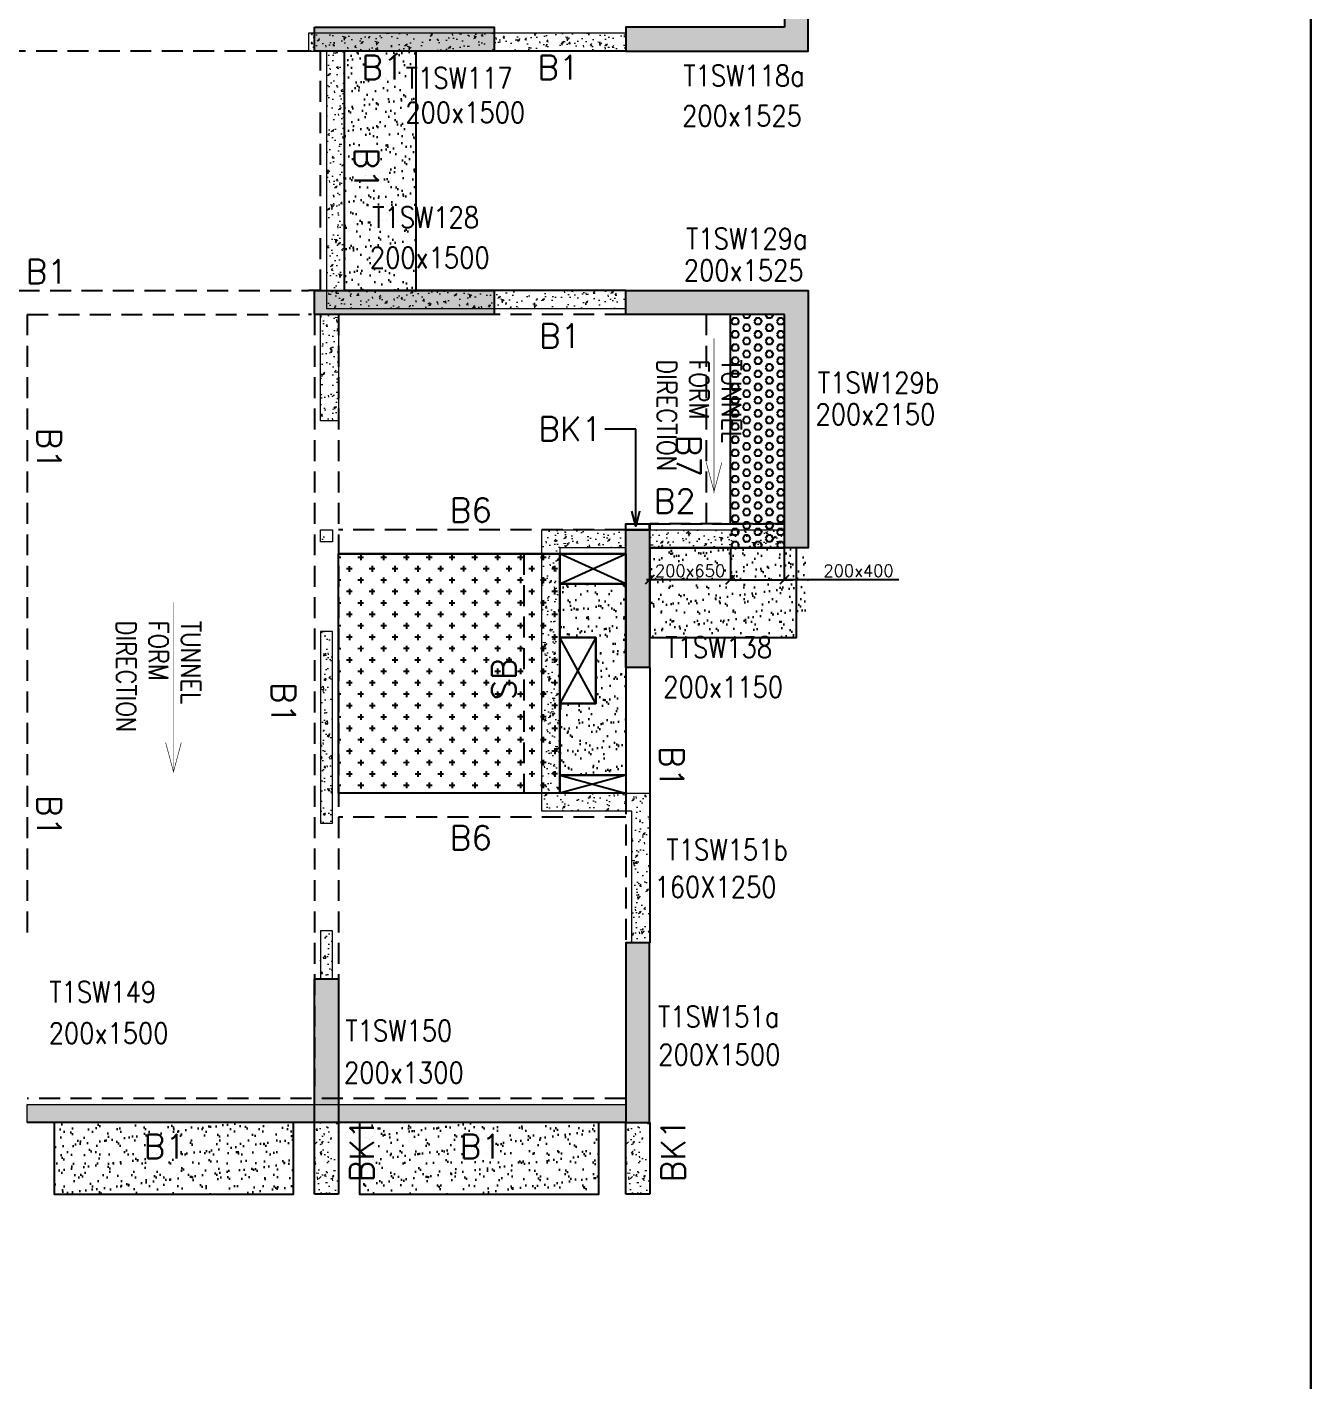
# Model space of a CAD drawing. Header units: millimetres. Extents: x 1078357 to 2594950, y -4969473 to -4636555.
# Drawn here: x 2249430 to 2260152, y -4676212 to -4664903 of the extents above; entities that cross this region are included whole.
import ezdxf

# ---------------------------------------------------------------- set-up
doc = ezdxf.new("R2010")
doc.units = ezdxf.units.MM
doc.header["$PDMODE"] = 35
for name, pattern in [('CONTINOUS', [0]), ('HIDDEN', [0.375, 0.25, -0.125]), ('New Retail block$0$CONTINOUS', [0])]:
    doc.linetypes.add(name, pattern=pattern)
doc.layers.get('0').update_dxf_attribs({"lineweight": 0})
doc.layers.get('Defpoints').update_dxf_attribs({"lineweight": 0})
for name, color, linetype, lineweight in [('A-_ANOTDIMA_D-', 6, 'Continuous', 13), ('Boundary', 40, 'Continuous', 30), ('COL. NO.', 30, 'Continuous', 25), ('COL. SIZE', 7, 'Continuous', 25), ('DIM', 9, 'Continuous', 25), ('HATCH', 8, 'Continuous', 30), ('S-NON STR RCC WALL', 8, 'Continuous', 0)]:
    doc.layers.add(name, color=color, linetype=linetype, lineweight=lineweight)
for name, color, linetype in [('B-200x325', 201, 'HIDDEN'), ('B-200x375', 41, 'HIDDEN'), ('B-200x400', 44, 'HIDDEN'), ('B-200x650', 241, 'HIDDEN'), ('B-300xSLAB THK.', 151, 'Continuous'), ('BK1-200x650', 241, 'HIDDEN'), ('DC BEAM NO.', 7, 'Continuous'), ('DROP SLAB', 8, 'Continuous'), ('S-COLUMN_SHEAR WALL', 1, 'Continuous'), ('S-PROJECTION', 54, 'New Retail block$0$CONTINOUS'), ('SLAB FOLD', 8, 'Continuous'), ('TEXT', 7, 'Continuous')]:
    doc.layers.add(name, color=color, linetype=linetype)
doc.styles.add('Roman', font='romans')
doc.styles.add('ROMANS', font='romans.shx', dxfattribs={"width": 0.85})
doc.dimstyles.new('HARESH', dxfattribs={"dimtxt": 150, "dimasz": 75, "dimexe": 0, "dimexo": 0, "dimgap": 25, "dimtad": 1, "dimdec": 0, "dimdsep": 46, "dimtxsty": 'Roman', "dimblk": 'OBLIQUE', "dimcen": 225, "dimdle": 25, "dimclrd": 2, "dimclre": 2, "dimclrt": 7, "dimadec": 8, "dimazin": 1, "dimtfac": 1, "dimtdec": 0, "dimtmove": 0, "dimatfit": 0, "dimfxl": 1, "dimlwd": -1, "dimlwe": -1, "dimarcsym": 0})

# ---------------------------------------------------------------- blocks, each defined once
blk = doc.blocks.new('_Oblique')
at = {"color": 0, "linetype": 'ByBlock', "lineweight": -2}
blk.add_line((-0.5, -0.5), (0.5, 0.5), dxfattribs=at)
blk = doc.blocks.new('*D1596')
at = {"layer": 'Defpoints', "color": 0, "ltscale": 700, "transparency": 16777216}
for p in [(2255304, -4669253, 0), (2255754, -4669253, 0), (2255754, -4669519)]:
    blk.add_point(p, dxfattribs=at)
at = {"layer": 'DIM', "color": 2, "ltscale": 700, "transparency": 16777216}
for p, q in [((2255304, -4669253), (2255304, -4669519)), ((2255754, -4669253), (2255754, -4669519)), ((2255304, -4669519), (2255229, -4669519)), ((2255304, -4669519), (2255754, -4669519)), ((2255304, -4669519), (2255754, -4669519)), ((2255754, -4669519), (2255829, -4669519)), ((2256711, -4669519), (2255754, -4669519))]:
    blk.add_line(p, q, dxfattribs=at)
at = {"layer": 'DIM', "color": 2, "ltscale": 700, "transparency": 16777216, "xscale": 75, "yscale": 75, "zscale": 75}
blk.add_blockref('_Oblique', (2255304, -4669519), dxfattribs=at)
at = {"layer": 'DIM', "color": 2, "ltscale": 700, "transparency": 16777216, "xscale": 75, "yscale": 75, "zscale": 75, "rotation": 180}
blk.add_blockref('_Oblique', (2255754, -4669519), dxfattribs=at)
at = {"layer": 'DIM', "color": 7, "ltscale": 700, "transparency": 16777216, "insert": (2256374, -4669444), "char_height": 150, "attachment_point": 5, "style": 'Roman'}
blk.add_mtext('{\\H0.666667x;200x400}', dxfattribs=at)
blk = doc.blocks.new('*D1597')
at = {"layer": 'Defpoints', "color": 0, "ltscale": 700, "transparency": 16777216}
for p in [(2254629, -4669253, 0), (2255304, -4669253), (2254629, -4669519)]:
    blk.add_point(p, dxfattribs=at)
at = {"layer": 'DIM', "color": 2, "ltscale": 700, "transparency": 16777216}
for p, q in [((2254629, -4669253), (2254629, -4669519)), ((2255304, -4669253), (2255304, -4669519)), ((2255329, -4669519), (2254604, -4669519))]:
    blk.add_line(p, q, dxfattribs=at)
at = {"layer": 'DIM', "color": 2, "ltscale": 700, "transparency": 16777216, "xscale": 75, "yscale": 75, "zscale": 75, "rotation": 180}
blk.add_blockref('_Oblique', (2254629, -4669519), dxfattribs=at)
at = {"layer": 'DIM', "color": 2, "ltscale": 700, "transparency": 16777216, "xscale": 75, "yscale": 75, "zscale": 75}
blk.add_blockref('_Oblique', (2255304, -4669519), dxfattribs=at)
at = {"layer": 'DIM', "color": 7, "ltscale": 700, "transparency": 16777216, "insert": (2254967, -4669444), "char_height": 150, "attachment_point": 5, "style": 'Roman'}
blk.add_mtext('{\\H0.666667x;200x650}', dxfattribs=at)
blk = doc.blocks.new('G$CD63B60BD')
at = {"layer": 'COL. NO.', "linetype": 'Continuous', "style": 'ROMANS', "width": 0.85}
for s, p in [('T1SW118a', (89556, 8656, -320)), ('T1SW117', (87238, 8637, -320)), ('T1SW128', (86958, 7473, -320)), ('T1SW129a', (89580, 7294, -320)), ('T1SW129b', (90680, 6092, -320)), ('T1SW138', (89406, 3882, -320)), ('T1SW151b', (89416, 2192, 0)), ('T1SW149', (84261, 1002, -320)), ('T1SW151a', (89344, 796, 0)), ('T1SW150', (86734, 680, -320))]:
    blk.add_text(s, height=175, dxfattribs=at).set_placement(p)
at = {"layer": 'COL. SIZE', "linetype": 'Continuous', "style": 'ROMANS', "width": 0.85}
for s, p in [('200x1500', (87235, 8349, -320)), ('200x1525', (89546, 8321, -320)), ('200x1500', (86938, 7137, -320)), ('200x1525', (89560, 7030, -320)), ('200x2150', (90660, 5828, -320)), ('200x1150', (89388, 3550, -320)), ('160X1250', (89315, 1879, 0)), ('200x1500', (84256, 658, -320)), ('200X1500', (89347, 479, 0)), ('200x1300', (86722, 327, -320))]:
    blk.add_text(s, height=175, dxfattribs=at).set_placement(p)

msp = doc.modelspace()

# ---------------------------------------------------------------- hatches: boundary and pattern name
at = {"layer": 'DROP SLAB'}
h = msp.add_hatch(dxfattribs=at)
h.set_pattern_fill('CROSS', color=8, scale=15, angle=0.03079)
h.set_pattern_definition([(180.03079016, (-2196286.82, 14063573.08), (-95.1987999, -95.3011726), [47.625, -142.875]), (270.03079016, (-2196310.65, 14063596.88), (95.3011726, -95.1987999), [47.625, -142.875])])
h.paths.add_polyline_path([(2253879.7, -4671302.4), (2252029.6, -4671302.3), (2252029.6, -4669302.5), (2253879.7, -4669302.6)])
at = {"layer": 'HATCH'}
h = msp.add_hatch(dxfattribs=at)
h.set_pattern_fill('AR-SAND', color=8, scale=3, angle=179.97015)
h.set_pattern_definition([(37.4701541, (-1834553.21, 14016186.91), (-4.72361136, 146.8264517), [0, -115.824, 0, -129.54, 0, -123.825]), (7.4701541, (-1834553.21, 14016186.9), (134.9689868, 214.9772528), [0, -62.484, 0, -104.394, 0, -40.005]), (327.4701541, (-1834646.94, 14016186.96), (237.2979035, 0.3075449), [0, -38.1, 0, -137.16, 0, -179.07]), (317.4701541, (-1834646.94, 14016186.96), (229.1017424, 66.759465), [0, -19.05, 0, -89.916, 0, -102.87])])
h.paths.add_polyline_path([(2252680, -4665102.5), (2252080, -4665102.5), (2252080, -4667102.5), (2252680, -4667102.5)])
h = msp.add_hatch(dxfattribs=at)
h.set_pattern_fill('AR-SAND', color=8, scale=3, angle=179.97015)
h.set_pattern_definition([(37.4701541, (-1837728.33, 14013436.91), (-4.72361136, 146.8264517), [0, -115.824, 0, -129.54, 0, -123.825]), (7.4701541, (-1837728.33, 14013436.9), (134.9689868, 214.9772528), [0, -62.484, 0, -104.394, 0, -40.005]), (327.4701541, (-1837822.05, 14013436.96), (237.2979035, 0.3075449), [0, -38.1, 0, -137.16, 0, -179.07]), (317.4701541, (-1837822.05, 14013436.96), (229.1017424, 66.759465), [0, -19.05, 0, -89.916, 0, -102.87])])
h.paths.add_polyline_path([(2255854.6, -4669252.5), (2254629.9, -4669252.5), (2254629.9, -4670002.5), (2255854.6, -4670002.5)])
h = msp.add_hatch(dxfattribs=at)
h.set_pattern_fill('AR-SAND', color=8, scale=3, angle=179.97015)
h.set_pattern_definition([(37.4701541, (-1837728.23, 14013436.91), (-4.72361136, 146.8264517), [0, -115.824, 0, -129.54, 0, -123.825]), (7.4701541, (-1837728.23, 14013436.9), (134.9689868, 214.9772528), [0, -62.484, 0, -104.394, 0, -40.005]), (327.4701541, (-1837821.95, 14013436.96), (237.2979035, 0.3075449), [0, -38.1, 0, -137.16, 0, -179.07]), (317.4701541, (-1837821.95, 14013436.96), (229.1017424, 66.759465), [0, -19.05, 0, -89.916, 0, -102.87])])
h.paths.add_polyline_path([(2255955, -4669252.5), (2254630, -4669252.5), (2254630, -4669852.5), (2255955, -4669852.5)])
h = msp.add_hatch(dxfattribs=at)
h.set_pattern_fill('AR-SAND', color=8, scale=3, angle=359.97015)
h.set_pattern_definition([(37.47015413, (-2767953.5, 18697456.11), (-4.72361136, 146.8264517), [0, -115.824, 0, -129.54, 0, -123.825]), (7.4701541, (-2767953.5, 18697456.11), (134.9689868, 214.9772528), [0, -62.484, 0, -104.394, 0, -40.005]), (327.4701541, (-2768047.23, 18697456.16), (237.2979035, 0.3075449), [0, -38.1, 0, -137.16, 0, -179.07]), (317.4701541, (-2768047.23, 18697456.16), (229.1017424, 66.759465), [0, -19.05, 0, -89.916, 0, -102.87])])
h.paths.add_polyline_path([(2254429.7, -4671152.5), (2253879.7, -4671152.5), (2253879.7, -4670552.5), (2254179.6, -4670552.5), (2254179.6, -4670002.5), (2253879.7, -4670002.6), (2253879.7, -4669552.5), (2254429.6, -4669552.5)])
h = msp.add_hatch(dxfattribs=at)
h.set_pattern_fill('AR-SAND', color=8, scale=3, angle=179.97015)
h.set_pattern_definition([(37.47015413, (-2933627.94, 18697456.1), (-4.72361136, 146.8264517), [0, -115.824, 0, -129.54, 0, -123.825]), (7.4701541, (-2933627.94, 18697456.1), (134.9689868, 214.9772528), [0, -62.484, 0, -104.394, 0, -40.005]), (327.4701541, (-2933721.67, 18697456.14), (237.2979035, 0.3075449), [0, -38.1, 0, -137.16, 0, -179.07]), (317.4701541, (-2933721.67, 18697456.14), (229.1017424, 66.759465), [0, -19.05, 0, -89.916, 0, -102.87])])
h.paths.add_polyline_path([(2251655, -4674052.5), (2249655, -4674052.5), (2249655, -4674652.5), (2251655, -4674652.5)])
h = msp.add_hatch(dxfattribs=at)
h.set_pattern_fill('AR-SAND', color=8, scale=3, angle=179.97015)
h.set_pattern_definition([(37.47015413, (-2936177.94, 18697456.1), (-4.72361136, 146.8264517), [0, -115.824, 0, -129.54, 0, -123.825]), (7.4701541, (-2936177.94, 18697456.1), (134.9689868, 214.9772528), [0, -62.484, 0, -104.394, 0, -40.005]), (327.4701541, (-2936271.67, 18697456.14), (237.2979035, 0.3075449), [0, -38.1, 0, -137.16, 0, -179.07]), (317.4701541, (-2936271.67, 18697456.14), (229.1017424, 66.759465), [0, -19.05, 0, -89.916, 0, -102.87])])
h.paths.add_polyline_path([(2254205, -4674052.5), (2252205, -4674052.5), (2252205, -4674652.5), (2254205, -4674652.5)])
at = {"layer": 'S-COLUMN_SHEAR WALL', "lineweight": 25, "extrusion": (-1.00316e-06, 2.11765e-11, 1)}
h = msp.add_hatch(color=1, dxfattribs=at)
h.dxf.hatch_style = 1
h.paths.add_polyline_path([(2255754.6, -4664902.6), (2254429.6, -4664902.6), (2254429.6, -4665102.6), (2255954.6, -4665102.6), (2255954.6, -4662952.6), (2255754.6, -4662952.6)])
at = {"layer": 'S-COLUMN_SHEAR WALL', "lineweight": 25}
h = msp.add_hatch(color=1, dxfattribs=at)
h.dxf.hatch_style = 1
h.paths.add_polyline_path([(2251829.6, -4664902.5), (2253329.6, -4664902.5), (2253329.6, -4665102.5), (2251829.6, -4665102.5)])
h = msp.add_hatch(color=1, dxfattribs=at)
h.dxf.hatch_style = 1
h.paths.add_polyline_path([(2251829.6, -4667102.5), (2253329.6, -4667102.5), (2253329.6, -4667302.5), (2251829.6, -4667302.5)])
h = msp.add_hatch(color=1, dxfattribs=at)
h.dxf.hatch_style = 1
h.paths.add_polyline_path([(2255754.6, -4667302.6), (2254429.6, -4667302.6), (2254429.6, -4667102.6), (2255954.6, -4667102.6), (2255954.6, -4669252.6), (2255754.6, -4669252.6)])
h = msp.add_hatch(color=1, dxfattribs=at)
h.dxf.hatch_style = 1
h.paths.add_polyline_path([(2254429.6, -4669102.6), (2254629.6, -4669102.6), (2254629.6, -4670252.6), (2254429.6, -4670252.6)])
h = msp.add_hatch(color=1, dxfattribs=at)
h.dxf.hatch_style = 1
h.paths.add_polyline_path([(2254429.6, -4674052.6), (2254629.6, -4674052.6), (2254629.6, -4672552.5), (2254429.6, -4672552.5)])
h = msp.add_hatch(color=1, dxfattribs=at)
h.dxf.hatch_style = 1
h.paths.add_polyline_path([(2252029.6, -4672852.5), (2252029.6, -4674052.6), (2251829.6, -4674052.6), (2251829.6, -4672852.5)])
at = {"layer": 'S-NON STR RCC WALL'}
h = msp.add_hatch(dxfattribs=at)
h.set_pattern_fill('AR-CONC', color=256)
h.set_pattern_definition([(50, (-3076816.15, 18427518.06), (182.184669, -15.9390855), [19.05, -209.55]), (355, (-3076816.15, 18427518.06), (-35.2434214, 191.0568452), [15.24, -167.6405842]), (100.4514447, (-3076800.96, 18427516.73), (146.9412471, 175.1177519), [16.1900088, -178.0902446]), (46.1842, (-3076816.15, 18427568.86), (271.0790409, -42.042328), [28.575, -314.325]), (96.6355576, (-3076793.56, 18427565.36), (237.404134, 247.4261246), [24.285023, -267.135608]), (351.1841512, (-3076816.15, 18427568.86), (237.404134, 247.4261246), [22.859967, -251.459732]), (21, (-3076790.75, 18427556.16), (151.6143913, -102.2651982), [19.05, -209.55]), (326, (-3076790.75, 18427556.16), (61.8020283, 184.1879661), [15.24, -167.64]), (71.451445, (-3076778.11, 18427547.64), (213.4164193, 81.9227689), [16.1900088, -178.0899376]), (37.5, (-3076816.145, 18427518.06), (3.08860325, 84.55503887), [0, -165.608, 0, -170.18, 0, -168.275]), (7.5, (-3076816.145, 18427518.06), (66.8196625, 100.18057482), [0, -97.028, 0, -161.798, 0, -64.135]), (327.5, (-3076872.79, 18427518.06), (135.59059517, -5.728744), [0, -63.5, 0, -198.12, 0, -262.89]), (317.5, (-3076898.19, 18427518.06), (148.1291814, 25.42649103), [0, -82.55, 0, -131.572, 0, -186.69])])
h.paths.add_polyline_path([(2254430, -4665102.5), (2254430, -4664952.5), (2251780, -4664952.5), (2251780, -4665102.5), (2251930, -4665102.5), (2251930, -4667252.5), (2254430, -4667252.5), (2254430, -4667102.5), (2252080, -4667102.5), (2252080, -4665102.5)])
h = msp.add_hatch(dxfattribs=at)
h.set_pattern_fill('AR-CONC', color=256, angle=180)
h.set_pattern_definition([(50, (-5199655.32, 27792266.43), (182.184669, -15.93908554), [19.05, -209.55]), (355, (-5199655.32, 27792266.43), (-35.2434214, 191.0568452), [15.24, -167.6405842]), (100.4514447, (-5199640.14, 27792265.1), (146.9412471, 175.1177519), [16.1900088, -178.0902446]), (46.1842, (-5199655.32, 27792317.23), (271.0790409, -42.042328), [28.575, -314.325]), (96.6355576, (-5199632.73, 27792313.72), (237.404134, 247.4261246), [24.2850231, -267.1356082]), (351.1841512, (-5199655.32, 27792317.23), (237.404134, 247.4261246), [22.859967, -251.459732]), (21, (-5199629.92, 27792304.53), (151.6143913, -102.2651982), [19.05, -209.55]), (326, (-5199629.92, 27792304.53), (61.8020283, 184.1879661), [15.24, -167.64]), (71.451445, (-5199617.29, 27792296), (213.4164193, 81.9227689), [16.1900088, -178.0899376]), (37.5, (-5199655.32, 27792266.43), (3.08860325, 84.55503887), [0, -165.608, 0, -170.18, 0, -168.275]), (7.5, (-5199655.32, 27792266.43), (66.8196625, 100.18057482), [0, -97.028, 0, -161.798, 0, -64.135]), (327.5, (-5199711.964, 27792266.43), (135.59059517, -5.72874399), [0, -63.5, 0, -198.12, 0, -262.89]), (317.5, (-5199737.36, 27792266.43), (148.1291814, 25.42649103), [0, -82.55, 0, -131.572, 0, -186.69])])
h.paths.add_polyline_path([(2251880, -4667302.5), (2252030, -4667302.5), (2252030, -4668192.4), (2251880, -4668192.4)])
h = msp.add_hatch(dxfattribs=at)
h.set_pattern_fill('AR-CONC', color=256, angle=180)
h.set_pattern_definition([(50, (3349154.38, -9578126.59), (182.184669, -15.9390855), [19.05, -209.55]), (355, (3349154.38, -9578126.59), (-35.2434214, 191.056845), [15.24, -167.640584]), (100.4514447, (3349169.56, -9578127.91), (146.941247, 175.117752), [16.190009, -178.0902446]), (46.1842, (3349154.38, -9578075.79), (271.079041, -42.042328), [28.575, -314.325]), (96.6355576, (3349176.97, -9578079.3), (237.404134, 247.426125), [24.285023, -267.135608]), (351.184151, (3349154.38, -9578075.79), (237.404134, 247.426125), [22.859967, -251.459732]), (21, (3349179.78, -9578088.49), (151.6143913, -102.265198), [19.05, -209.55]), (326, (3349179.78, -9578088.49), (61.802028, 184.187966), [15.24, -167.64]), (71.451445, (3349192.41, -9578097), (213.416419, 81.922769), [16.190009, -178.0899376]), (37.5, (3349154.38, -9578126.585), (3.08860325, 84.5550389), [0, -165.608, 0, -170.18, 0, -168.275]), (7.5, (3349154.38, -9578126.585), (66.8196625, 100.1805748), [0, -97.028, 0, -161.798, 0, -64.135]), (327.5, (3349097.735, -9578126.585), (135.5905952, -5.728744), [0, -63.5, 0, -198.12, 0, -262.89]), (317.5, (3349072.34, -9578126.59), (148.1291814, 25.426491), [0, -82.55, 0, -131.572, 0, -186.69])])
h.paths.add_polyline_path([(2251880, -4669102.3), (2251980, -4669102.3), (2251980, -4669202.3), (2251880, -4669202.3)])
h = msp.add_hatch(dxfattribs=at)
h.set_pattern_fill('AR-CONC', color=256)
h.set_pattern_definition([(50, (-4174040.86, 23111537.25), (182.184669, -15.9390855), [19.05, -209.55]), (355, (-4174040.86, 23111537.25), (-35.2434214, 191.0568452), [15.24, -167.6405842]), (100.4514447, (-4174025.68, 23111535.92), (146.9412471, 175.1177519), [16.1900088, -178.0902446]), (46.1842, (-4174040.86, 23111588.05), (271.0790409, -42.042328), [28.575, -314.325]), (96.6355576, (-4174018.27, 23111584.54), (237.404134, 247.4261246), [24.2850231, -267.1356082]), (351.1841512, (-4174040.86, 23111588.05), (237.404134, 247.4261246), [22.859967, -251.459732]), (21, (-4174015.46, 23111575.35), (151.6143913, -102.2651982), [19.05, -209.55]), (326, (-4174015.46, 23111575.35), (61.8020283, 184.1879661), [15.24, -167.64]), (71.451445, (-4174002.83, 23111566.83), (213.4164193, 81.9227689), [16.1900088, -178.0899376]), (37.5, (-4174040.86, 23111537.25), (3.08860325, 84.55503887), [0, -165.608, 0, -170.18, 0, -168.275]), (7.5, (-4174040.86, 23111537.25), (66.8196625, 100.18057482), [0, -97.028, 0, -161.798, 0, -64.135]), (327.5, (-4174097.5, 23111537.25), (135.59059517, -5.728744), [0, -63.5, 0, -198.12, 0, -262.89]), (317.5, (-4174122.9, 23111537.25), (148.1291814, 25.42649103), [0, -82.55, 0, -131.572, 0, -186.69])])
h.paths.add_polyline_path([(2253730, -4671452.5), (2253730, -4669102.5), (2254430, -4669102.5), (2254430, -4669252.5), (2253880, -4669252.5), (2253880, -4671302.5), (2254630, -4671302.5), (2254630, -4672552.5), (2254480, -4672552.5), (2254480, -4671452.5)])
h = msp.add_hatch(dxfattribs=at)
h.set_pattern_fill('AR-CONC', color=256)
h.set_pattern_definition([(50, (-3076816.15, 18427518.06), (182.184669, -15.9390855), [19.05, -209.55]), (355, (-3076816.15, 18427518.06), (-35.2434214, 191.0568452), [15.24, -167.6405842]), (100.4514447, (-3076800.96, 18427516.73), (146.9412471, 175.1177519), [16.1900088, -178.0902446]), (46.1842, (-3076816.15, 18427568.86), (271.0790409, -42.042328), [28.575, -314.325]), (96.6355576, (-3076793.56, 18427565.36), (237.404134, 247.4261246), [24.285023, -267.135608]), (351.1841512, (-3076816.15, 18427568.86), (237.404134, 247.4261246), [22.859967, -251.459732]), (21, (-3076790.75, 18427556.16), (151.6143913, -102.2651982), [19.05, -209.55]), (326, (-3076790.75, 18427556.16), (61.8020283, 184.1879661), [15.24, -167.64]), (71.451445, (-3076778.11, 18427547.64), (213.4164193, 81.9227689), [16.1900088, -178.0899376]), (37.5, (-3076816.145, 18427518.06), (3.08860325, 84.55503887), [0, -165.608, 0, -170.18, 0, -168.275]), (7.5, (-3076816.145, 18427518.06), (66.8196625, 100.18057482), [0, -97.028, 0, -161.798, 0, -64.135]), (327.5, (-3076872.79, 18427518.06), (135.59059517, -5.728744), [0, -63.5, 0, -198.12, 0, -262.89]), (317.5, (-3076898.19, 18427518.06), (148.1291814, 25.42649103), [0, -82.55, 0, -131.572, 0, -186.69])])
h.paths.add_polyline_path([(2255655, -4669252.5), (2254630, -4669252.5), (2254630, -4669102.5), (2255655, -4669102.5)])
h.paths.add_polyline_path([(2255755, -4669252.5), (2255655, -4669252.5), (2255655, -4669102.5), (2255755, -4669102.5)])
h = msp.add_hatch(dxfattribs=at)
h.set_pattern_fill('AR-CONC', color=256, angle=180)
h.set_pattern_definition([(50, (3349167.59, -9576761.92), (182.184669, -15.9390855), [19.05, -209.55]), (355, (3349167.6, -9576761.92), (-35.2434214, 191.056845), [15.24, -167.640584]), (100.4514447, (3349182.77, -9576763.25), (146.941247, 175.117752), [16.190009, -178.0902446]), (46.1842, (3349167.6, -9576711.12), (271.079041, -42.042328), [28.575, -314.325]), (96.6355576, (3349190.18, -9576714.62), (237.404134, 247.426125), [24.285023, -267.135608]), (351.184151, (3349167.6, -9576711.12), (237.404134, 247.426125), [22.859967, -251.459732]), (21, (3349192.99, -9576723.82), (151.6143913, -102.265198), [19.05, -209.55]), (326, (3349193, -9576723.82), (61.802028, 184.187966), [15.24, -167.64]), (71.451445, (3349205.63, -9576732.34), (213.416419, 81.922769), [16.190009, -178.0899376]), (37.5, (3349167.59, -9576761.92), (3.08860325, 84.5550389), [0, -165.608, 0, -170.18, 0, -168.275]), (7.5, (3349167.59, -9576761.92), (66.8196625, 100.1805748), [0, -97.028, 0, -161.798, 0, -64.135]), (327.5, (3349110.95, -9576761.92), (135.5905952, -5.728744), [0, -63.5, 0, -198.12, 0, -262.89]), (317.5, (3349085.55, -9576761.92), (148.1291814, 25.426491), [0, -82.55, 0, -131.572, 0, -186.69])])
h.paths.add_polyline_path([(2251880, -4671552.3), (2251980, -4671552.3), (2251980, -4669952.3), (2251880, -4669952.3)])
h = msp.add_hatch(dxfattribs=at)
h.set_pattern_fill('AR-CONC', color=256, angle=180)
h.set_pattern_definition([(50, (2251942.88, -4892742.73), (182.18467, -15.93909), [19.05, -209.55]), (355, (2251942.88, -4892742.73), (-35.24342, 191.05685), [15.24, -167.64058]), (100.451445, (2251958.06, -4892744.06), (146.94125, 175.11775), [16.19001, -178.09024]), (46.1842, (2251942.88, -4892691.93), (271.07904, -42.04233), [28.575, -314.325]), (96.63556, (2251965.47, -4892695.44), (237.40413, 247.42612), [24.28502, -267.1356]), (351.18415, (2251942.88, -4892691.93), (237.40413, 247.42612), [22.85997, -251.45973]), (21, (2251968.28, -4892704.63), (151.61439, -102.2652), [19.05, -209.55]), (326, (2251968.28, -4892704.63), (61.80203, 184.18797), [15.24, -167.64]), (71.451445, (2251980.91, -4892713.16), (213.41642, 81.92277), [16.19001, -178.08994]), (37.5, (2251942.876, -4892742.733), (3.088603, 84.555039), [0, -165.608, 0, -170.18, 0, -168.275]), (7.5, (2251942.88, -4892742.73), (66.819663, 100.180575), [0, -97.028, 0, -161.798, 0, -64.135]), (327.5, (2251886.234, -4892742.73), (135.590595, -5.728744), [0, -63.5, 0, -198.12, 0, -262.89]), (317.5, (2251860.83, -4892742.73), (148.12918, 25.42649), [0, -82.55, 0, -131.572, 0, -186.69])])
h.paths.add_polyline_path([(2251880.1, -4672852.8), (2251980.1, -4672852.8), (2251980, -4672452.3), (2251880, -4672452.3)])
h = msp.add_hatch(dxfattribs=at)
h.set_pattern_fill('AR-CONC', color=256)
h.set_pattern_definition([(50, (-4174040.86, 23111537.25), (182.184669, -15.9390855), [19.05, -209.55]), (355, (-4174040.86, 23111537.25), (-35.2434214, 191.0568452), [15.24, -167.6405842]), (100.4514447, (-4174025.68, 23111535.92), (146.9412471, 175.1177519), [16.1900088, -178.0902446]), (46.1842, (-4174040.86, 23111588.05), (271.0790409, -42.042328), [28.575, -314.325]), (96.6355576, (-4174018.27, 23111584.54), (237.404134, 247.4261246), [24.2850231, -267.1356082]), (351.1841512, (-4174040.86, 23111588.05), (237.404134, 247.4261246), [22.859967, -251.459732]), (21, (-4174015.46, 23111575.35), (151.6143913, -102.2651982), [19.05, -209.55]), (326, (-4174015.46, 23111575.35), (61.8020283, 184.1879661), [15.24, -167.64]), (71.451445, (-4174002.83, 23111566.83), (213.4164193, 81.9227689), [16.1900088, -178.0899376]), (37.5, (-4174040.86, 23111537.25), (3.08860325, 84.55503887), [0, -165.608, 0, -170.18, 0, -168.275]), (7.5, (-4174040.86, 23111537.25), (66.8196625, 100.18057482), [0, -97.028, 0, -161.798, 0, -64.135]), (327.5, (-4174097.5, 23111537.25), (135.59059517, -5.728744), [0, -63.5, 0, -198.12, 0, -262.89]), (317.5, (-4174122.9, 23111537.25), (148.1291814, 25.42649103), [0, -82.55, 0, -131.572, 0, -186.69])])
h.paths.add_polyline_path([(2252305, -4674052.5), (2251555, -4674052.5), (2251555, -4673902.5), (2252305, -4673902.5)])
h.paths.add_polyline_path([(2254427.1, -4674052.5), (2254105, -4674052.5), (2254105, -4673902.5), (2254427.1, -4673902.5)])
h.paths.add_polyline_path([(2249755, -4674052.5), (2249430, -4674052.5), (2249430, -4673902.5), (2249755, -4673902.5)])
h.paths.add_polyline_path([(2254105, -4674052.5), (2252305, -4674052.5), (2252305, -4673902.5), (2254105, -4673902.5)])
h.paths.add_polyline_path([(2251555, -4674052.5), (2249755, -4674052.5), (2249755, -4673902.5), (2251555, -4673902.5)])
h = msp.add_hatch(dxfattribs=at)
h.set_pattern_fill('AR-CONC', color=256, angle=180)
h.set_pattern_definition([(50, (-7378342.32, 37565054.77), (182.184669, -15.93908554), [19.05, -209.55]), (355, (-7378342.32, 37565054.77), (-35.2434214, 191.0568452), [15.24, -167.6405842]), (100.4514447, (-7378327.14, 37565053.44), (146.9412471, 175.1177519), [16.1900088, -178.0902446]), (46.1842, (-7378342.32, 37565105.57), (271.0790409, -42.0423279), [28.575, -314.325]), (96.6355576, (-7378319.73, 37565102.06), (237.404134, 247.4261246), [24.2850231, -267.1356082]), (351.1841512, (-7378342.32, 37565105.57), (237.404134, 247.4261246), [22.859967, -251.459732]), (21, (-7378316.92, 37565092.87), (151.61439127, -102.2651982), [19.05, -209.55]), (326, (-7378316.92, 37565092.87), (61.80202835, 184.1879661), [15.24, -167.64]), (71.451445, (-7378304.29, 37565084.35), (213.4164193, 81.9227689), [16.1900088, -178.0899376]), (37.5, (-7378342.32, 37565054.77), (3.08860325, 84.55503887), [0, -165.608, 0, -170.18, 0, -168.275]), (7.5, (-7378342.32, 37565054.77), (66.81966251, 100.18057482), [0, -97.028, 0, -161.798, 0, -64.135]), (327.5, (-7378398.96, 37565054.77), (135.59059517, -5.72874399), [0, -63.5, 0, -198.12, 0, -262.89]), (317.5, (-7378424.36, 37565054.77), (148.1291814, 25.42649103), [0, -82.55, 0, -131.572, 0, -186.69])])
h.paths.add_polyline_path([(2252029.9, -4674052.5), (2251829.9, -4674052.5), (2251829.9, -4674652.5), (2252029.9, -4674652.5), (2252029.9, -4674652.5), (2252029.9, -4674052.6)], is_closed=False)
h = msp.add_hatch(dxfattribs=at)
h.set_pattern_fill('AR-CONC', color=256, angle=180)
h.set_pattern_definition([(50, (-7375742.34, 37565054.77), (182.184669, -15.93908554), [19.05, -209.55]), (355, (-7375742.34, 37565054.77), (-35.2434214, 191.0568452), [15.24, -167.6405842]), (100.4514447, (-7375727.16, 37565053.44), (146.9412471, 175.1177519), [16.1900088, -178.0902446]), (46.1842, (-7375742.34, 37565105.57), (271.0790409, -42.0423279), [28.575, -314.325]), (96.6355576, (-7375719.75, 37565102.06), (237.404134, 247.4261246), [24.2850231, -267.1356082]), (351.1841512, (-7375742.34, 37565105.57), (237.404134, 247.4261246), [22.859967, -251.459732]), (21, (-7375716.94, 37565092.87), (151.61439127, -102.2651982), [19.05, -209.55]), (326, (-7375716.94, 37565092.87), (61.80202835, 184.1879661), [15.24, -167.64]), (71.451445, (-7375704.3, 37565084.35), (213.4164193, 81.9227689), [16.1900088, -178.0899376]), (37.5, (-7375742.34, 37565054.77), (3.08860325, 84.55503887), [0, -165.608, 0, -170.18, 0, -168.275]), (7.5, (-7375742.34, 37565054.77), (66.81966251, 100.18057482), [0, -97.028, 0, -161.798, 0, -64.135]), (327.5, (-7375798.984, 37565054.77), (135.59059517, -5.72874399), [0, -63.5, 0, -198.12, 0, -262.89]), (317.5, (-7375824.38, 37565054.77), (148.1291814, 25.42649103), [0, -82.55, 0, -131.572, 0, -186.69])])
h.paths.add_polyline_path([(2254629.9, -4674052.5), (2254429.9, -4674052.5), (2254429.9, -4674652.5), (2254629.9, -4674652.5), (2254629.9, -4674652.5), (2254629.9, -4674052.6)], is_closed=False)
at = {"layer": 'SLAB FOLD', "ltscale": 1000}
h = msp.add_hatch(dxfattribs=at)
h.set_pattern_fill('HEX', color=8, scale=10, angle=180)
h.set_pattern_definition([(180, (1070830.067, 207871.68), (-7e-15, -54.99261315), [31.75, -63.5]), (300, (1070830.067, 207871.68), (47.625, 27.4963066), [31.75, -63.5]), (240, (1070798.317, 207871.68), (47.625, -27.4963066), [31.75, -63.5])])
h.paths.add_polyline_path([(2255754.8, -4669252.5), (2255304.8, -4669252.5), (2255304.8, -4667302.6), (2255754.8, -4667302.6)])

# ---------------------------------------------------------------- linework, layer by layer
at = {"color": 2, "ltscale": 1000, "const_width": 5, "elevation": -0.1}
for points in [[(2255102.3, -4668539), (2255167.4, -4668782), (2255167.4, -4667502.3), (2255167.4, -4668782), (2255232.5, -4668539)], [(2250587.5, -4670880.6), (2250652.7, -4671123.6), (2250652.7, -4669706.6), (2250652.7, -4671123.6), (2250717.8, -4670880.6)]]:
    msp.add_lwpolyline(points, dxfattribs=at)
at = {"layer": 'B-200x325', "ltscale": 700}
for p, q in [((2254429.5, -4669102.5, 0), (2252029.7, -4669102.5, 0)), ((2254429.7, -4671502.3, 0), (2252029.7, -4671502.3, 0))]:
    msp.add_line(p, q, dxfattribs=at)
at = {"layer": 'B-200x325', "linetype": 'Continuous', "ltscale": 700}
for p, q in [((2254429.5, -4669302.5, 0), (2252029.7, -4669302.5, 0)), ((2254429.7, -4671302.3, 0), (2252029.7, -4671302.3, 0))]:
    msp.add_line(p, q, dxfattribs=at)
at = {"layer": 'B-200x375', "ltscale": 700}
msp.add_line((2255104.5, -4669052.5, 0), (2255104.5, -4667302.5), dxfattribs=at)
at = {"layer": 'B-200x375', "linetype": 'Continuous', "ltscale": 700}
msp.add_line((2255304.5, -4669052.5, 0), (2255304.5, -4667313.1, 0), dxfattribs=at)
at = {"layer": 'B-200x400', "linetype": 'HIDDEN', "ltscale": 500}
msp.add_line((2255304.5, -4669052.5, 0), (2255754.5, -4669052.5, 0), dxfattribs=at)
at = {"layer": 'B-200x400', "linetype": 'ByBlock', "ltscale": 500}
msp.add_line((2255304.5, -4669252.5, 0), (2255754.5, -4669252.5, 0), dxfattribs=at)
at = {"layer": 'B-200x650', "linetype": 'HIDDEN', "ltscale": 700}
for p, q in [((2251780, -4665102.4, 0), (2243554.8, -4665102.4, 0)), ((2251880, -4667102.5, 0), (2251880, -4665102.5, 0)), ((2247785, -4667102.5, 0), (2251780, -4667102.5, 0)), ((2251880, -4667102.5, 0), (2251780, -4667102.5, 0)), ((2249430, -4667302.5, 0), (2249430, -4672552.5, 0)), ((2249430, -4667302.5, 0), (2251780, -4667302.5, 0)), ((2254430, -4667302.5, 0), (2251780, -4667302.5, 0)), ((2251830, -4667302.5, 0), (2251830, -4673752.5, 0)), ((2252030, -4667302.5, 0), (2252030, -4673752.5, 0)), ((2254629.7, -4669052.5, 0), (2255304.5, -4669052.5, 0)), ((2255755, -4669052.5, 0), (2254630, -4669052.5, 0)), ((2254430, -4670252.5, 0), (2254430, -4672552.5, 0)), ((2254430, -4673852.5, 0), (2249430, -4673852.5, 0))]:
    msp.add_line(p, q, dxfattribs=at)
at = {"layer": 'B-200x650', "linetype": 'CONTINOUS', "ltscale": 700}
for p, q in [((2254430, -4665102.4, 0), (2252080, -4665102.4, 0)), ((2252080, -4667102.5, 0), (2252080, -4665102.5, 0)), ((2254430, -4667102.5, 0), (2252080, -4667102.5, 0)), ((2254629.7, -4669252.5, 0), (2255304.5, -4669252.5, 0)), ((2254630, -4670252.5, 0), (2254630, -4672552.5, 0)), ((2254430, -4674052.5, 0), (2249430, -4674052.5, 0)), ((2251829.9, -4674652.5, 0), (2251829.9, -4674052.5, 0)), ((2252029.9, -4674052.5, 0), (2252029.9, -4674652.5, 0)), ((2254429.9, -4674652.5, 0), (2254429.9, -4674052.5, 0)), ((2254629.9, -4674052.5, 0), (2254629.9, -4674652.5, 0)), ((2252029.9, -4674652.5, 0), (2251829.9, -4674652.5, 0)), ((2254629.9, -4674652.5, 0), (2254429.9, -4674652.5, 0))]:
    msp.add_line(p, q, dxfattribs=at)
at = {"layer": 'B-200x650', "linetype": 'Continuous', "ltscale": 700}
for p, q in [((2254629.6, -4669102.6, 0), (2254629.6, -4669052.6, 0)), ((2255955, -4669252.5, 0), (2254630, -4669252.5, 0))]:
    msp.add_line(p, q, dxfattribs=at)
at = {"layer": 'B-300xSLAB THK.', "linetype": 'HIDDEN', "ltscale": 700}
msp.add_line((2253579.7, -4669302.6), (2253579.7, -4671302.4, 0), dxfattribs=at)
at = {"layer": 'B-300xSLAB THK.', "linetype": 'ByBlock', "ltscale": 700}
msp.add_line((2253879.7, -4669302.6), (2253879.7, -4671302.4, 0), dxfattribs=at)
at = {"layer": 'BK1-200x650', "linetype": 'Continuous', "ltscale": 700, "elevation": 0}
msp.add_lwpolyline([(2254630.1, -4669102.5), (2254430, -4669102.5), (2254430, -4669052.3), (2254630.1, -4669052.3)], close=True, dxfattribs=at)
at = {"layer": 'Boundary', "ltscale": 700, "elevation": 0}
msp.add_lwpolyline([(2156000.8, -4636994.1), (2260152.3, -4636994.1), (2260152.3, -4685834.5), (2156000.8, -4685834.5)], close=True, dxfattribs=at)
at = {"layer": 'DROP SLAB', "color": 3, "linetype": 'CONTINOUS', "ltscale": 500}
for p, q in [((2254429.6, -4669552.5), (2253879.6, -4669302.5, 0)), ((2253879.7, -4669552.5, 0), (2254429.5, -4669302.5, 0)), ((2254179.6, -4670552.5), (2253879.6, -4670002.5)), ((2254179.6, -4670002.5), (2253879.7, -4670552.5, 0)), ((2254429.7, -4671152.5, 0), (2253879.6, -4671302.3, 0)), ((2253879.7, -4671152.5, 0), (2254428.8, -4671302.3, 0))]:
    msp.add_line(p, q, dxfattribs=at)
at = {"layer": 'DROP SLAB', "color": 3, "linetype": 'CONTINOUS', "ltscale": 500, "elevation": 0}
for points in [[(2253879.7, -4671302.4), (2252029.6, -4671302.3), (2252029.6, -4669302.5), (2253879.7, -4669302.6)], [(2254429.5, -4669552.5), (2253879.7, -4669552.5), (2253879.7, -4669302.6), (2254429.5, -4669302.6)], [(2254179.6, -4670552.5), (2253879.7, -4670552.5), (2253879.7, -4670002.5), (2254179.6, -4670002.5)], [(2254429.7, -4671302.3), (2253879.6, -4671302.3), (2253879.6, -4671152.5), (2254429.7, -4671152.5)]]:
    msp.add_lwpolyline(points, close=True, dxfattribs=at)
at = {"layer": 'S-COLUMN_SHEAR WALL', "color": 1, "lineweight": 25, "extrusion": (-1.00316e-06, 2.11765e-11, 1), "elevation": -2.3}
msp.add_lwpolyline([(2255754.6, -4664902.6), (2254429.6, -4664902.6), (2254429.6, -4665102.6), (2255954.6, -4665102.6), (2255954.6, -4662952.6), (2255754.6, -4662952.6), (2255754.6, -4664902.6)], dxfattribs=at)
at = {"layer": 'S-COLUMN_SHEAR WALL', "color": 1, "lineweight": 25, "elevation": 0}
for points in [[(2251829.6, -4664902.5), (2253329.6, -4664902.5), (2253329.6, -4665102.5), (2251829.6, -4665102.5)], [(2251829.6, -4667102.5), (2253329.6, -4667102.5), (2253329.6, -4667302.5), (2251829.6, -4667302.5)], [(2254429.6, -4669102.6), (2254629.6, -4669102.6), (2254629.6, -4670252.6), (2254429.6, -4670252.6)], [(2254429.6, -4674052.6), (2254629.6, -4674052.6), (2254629.6, -4672552.5), (2254429.6, -4672552.5)], [(2251829.6, -4672852.7), (2252029.6, -4672852.7), (2252029.6, -4674052.6), (2251829.6, -4674052.6)]]:
    msp.add_lwpolyline(points, close=True, dxfattribs=at)
msp.add_lwpolyline([(2255754.6, -4667302.6), (2254429.6, -4667302.6), (2254429.6, -4667102.6), (2255954.6, -4667102.6), (2255954.6, -4669252.6), (2255754.6, -4669252.6), (2255754.6, -4667302.6)], dxfattribs=at)
at = {"layer": 'S-NON STR RCC WALL', "elevation": 0}
for points in [[(2254430, -4665102.5), (2254430, -4664952.5), (2251780, -4664952.5), (2251780, -4665102.5), (2251930, -4665102.5), (2251930, -4667252.5), (2254430, -4667252.5), (2254430, -4667102.5), (2252080, -4667102.5), (2252080, -4665102.5)], [(2253730, -4671452.5), (2253730, -4669102.5), (2254430, -4669102.5), (2254430, -4669252.5), (2253880, -4669252.5), (2253880, -4671302.5), (2254630, -4671302.5), (2254630, -4672552.5), (2254480, -4672552.5), (2254480, -4671452.5)], [(2255755, -4669252.5), (2254630, -4669252.5), (2254630, -4669102.5), (2255755, -4669102.5)], [(2251880, -4672853), (2251980, -4672853), (2251980, -4672452.3), (2251880, -4672452.3)], [(2254427.1, -4674052.5), (2249430, -4674052.5), (2249430, -4673902.5), (2254427.1, -4673902.5)]]:
    msp.add_lwpolyline(points, close=True, dxfattribs=at)
at = {"layer": 'S-NON STR RCC WALL', "ltscale": 700, "elevation": 0}
for points in [[(2251880, -4667302.5), (2252030, -4667302.5), (2252030, -4668192.4), (2251880, -4668192.4)], [(2251880, -4669102.3), (2251980, -4669102.3), (2251980, -4669202.3), (2251880, -4669202.3)], [(2251880, -4671552.3), (2251980, -4671552.3), (2251980, -4669952.3), (2251880, -4669952.3)]]:
    msp.add_lwpolyline(points, close=True, dxfattribs=at)
at = {"layer": 'S-PROJECTION'}
msp.add_line((2252680, -4667102.5, 0), (2252680, -4665102.4, 0), dxfattribs=at)
at = {"layer": 'S-PROJECTION', "elevation": 0}
for points in [[(2255854.6, -4669252.5), (2254629.9, -4669252.5), (2254629.9, -4670002.5), (2255854.6, -4670002.5)], [(2251655, -4674052.5), (2249655, -4674052.5), (2249655, -4674652.5), (2251655, -4674652.5)], [(2254205, -4674052.5), (2252205, -4674052.5), (2252205, -4674652.5), (2254205, -4674652.5)]]:
    msp.add_lwpolyline(points, close=True, dxfattribs=at)
at = {"layer": 'SLAB FOLD', "color": 8, "ltscale": 1000, "elevation": 0}
msp.add_lwpolyline([(2254429.7, -4671152.5), (2253879.7, -4671152.5), (2253879.7, -4670552.5), (2254179.6, -4670552.5), (2254179.6, -4670002.5), (2253879.7, -4670002.6), (2253879.7, -4669552.5), (2254429.6, -4669552.5), (2254429.7, -4671152.5)], dxfattribs=at)

# ---------------------------------------------------------------- block references
at = {"layer": 'A-_ANOTDIMA_D-', "color": 2, "ltscale": 700}
msp.add_blockref('G$CD63B60BD', (2165354.6, -4674052.5, 0), dxfattribs=at)

# ---------------------------------------------------------------- texts
at = {"layer": 'B-200x325', "linetype": 'Continuous', "ltscale": 700, "style": 'ROMANS'}
for p in [(2252960.1, -4669037.3, -2.7), (2252960.1, -4671774.4, -2.7)]:
    msp.add_text('B6', height=200, rotation=359.99906, dxfattribs=at).set_placement(p)
at = {"layer": 'B-200x375', "linetype": 'Continuous', "ltscale": 700, "style": 'ROMANS'}
msp.add_text('B7', height=200, rotation=269.99906, dxfattribs=at).set_placement((2254856.1, -4668308.1, -2.7))
at = {"layer": 'B-200x650', "linetype": 'HIDDEN', "ltscale": 500, "style": 'ROMANS'}
for rotation, p in [(359.99906, (2252223.1, -4665339.7, -2.7)), (359.99906, (2253692, -4665339.8, -2.7)), (269.99906, (2252163.9, -4665908.8, -2.7)), (359.99906, (2249417.7, -4667044.5, -2.7)), (359.99906, (2253706.4, -4667582.4, -2.7)), (269.99906, (2249513.9, -4668248.5, -2.7)), (269.99906, (2251471.4, -4670373.8, -2.7)), (269.99906, (2254713.9, -4670909.1, -2.7)), (269.99906, (2249513.9, -4671318.5, -2.7)), (0.00094, (2250403.7, -4674352.8, -2.7)), (0.00094, (2253044, -4674352.8, -2.7))]:
    msp.add_text('B1', height=200, rotation=rotation, dxfattribs=at).set_placement(p)
at = {"layer": 'B-200x650', "linetype": 'CONTINOUS', "ltscale": 700, "style": 'ROMANS'}
for p in [(2252325.6, -4674552.2, 50), (2254925.6, -4674552.2, 50)]:
    msp.add_text('BK1', height=200, rotation=90, dxfattribs=at).set_placement(p)
at = {"layer": 'B-300xSLAB THK.', "linetype": 'Continuous', "ltscale": 700, "style": 'ROMANS'}
msp.add_text('SB', height=200, rotation=90.00094, dxfattribs=at).set_placement((2253511.9, -4670526.8, -2.7))
at = {"layer": 'BK1-200x650', "linetype": 'Continuous', "ltscale": 700, "style": 'ROMANS'}
msp.add_text('BK1', height=200, rotation=359.99906, dxfattribs=at).set_placement((2253701.1, -4668358.6, -2.7))
at = {"layer": 'DC BEAM NO.', "linetype": 'Continuous', "ltscale": 500, "style": 'ROMANS'}
msp.add_text('B2', height=200, dxfattribs=at).set_placement((2254663.4, -4668962, -2.7))
at = {"layer": 'TEXT', "char_height": 162, "width": 162, "attachment_point": 1, "rotation": 269.99906, "style": 'ROMANS'}
for insert in [(2255393.5, -4667680.2, 0.1), (2250878.8, -4669862.5, 0.1)]:
    msp.add_mtext('\\pxql;TUNNEL FORM DIRECTION', dxfattribs=dict(at, insert=insert))

# ---------------------------------------------------------------- dimensions: what is measured, and where the dimension line sits
at = {"layer": 'DIM', "ltscale": 700}
dim = msp.add_linear_dim(base=(2254629.5, -4669518.5, 0), p1=(2255304.5, -4669252.5, 0), p2=(2254629.5, -4669252.5, 0), angle=180, text='{\\H0.666667x;200x650}', dimstyle='HARESH', override={"dimtxsty": 'Roman', "dimtmove": 1}, dxfattribs=at)
dim.commit()
dim.dimension.update_dxf_attribs({"geometry": '*D1597', "text_midpoint": (2254967, -4669443.5, 0)})
dim = msp.add_linear_dim(base=(2255754.5, -4669518.5, 0), p1=(2255304.5, -4669252.5, 0), p2=(2255754.5, -4669252.5, 0), angle=180, text='{\\H0.666667x;200x400}', dimstyle='HARESH', override={"dimtxsty": 'Roman', "dimtmove": 1}, dxfattribs=at)
dim.commit()
dim.dimension.update_dxf_attribs({"geometry": '*D1596', "text_midpoint": (2256373.8, -4669496.8, 0), "dimtype": 160})

# ---------------------------------------------------------------- leaders
at = {"layer": 'BK1-200x650', "linetype": 'Continuous', "ltscale": 700}
msp.add_leader([(2254513.6, -4669072.2, 0), (2254513.6, -4668260.8, 0), (2254254.7, -4668260.8, 0)], dimstyle='HARESH', override={"dimasz": 125, "dimgap": 25, "dimtad": 0, "dimldrblk": 'Open30'}, dxfattribs=at)

doc.saveas('drawing.dxf')
